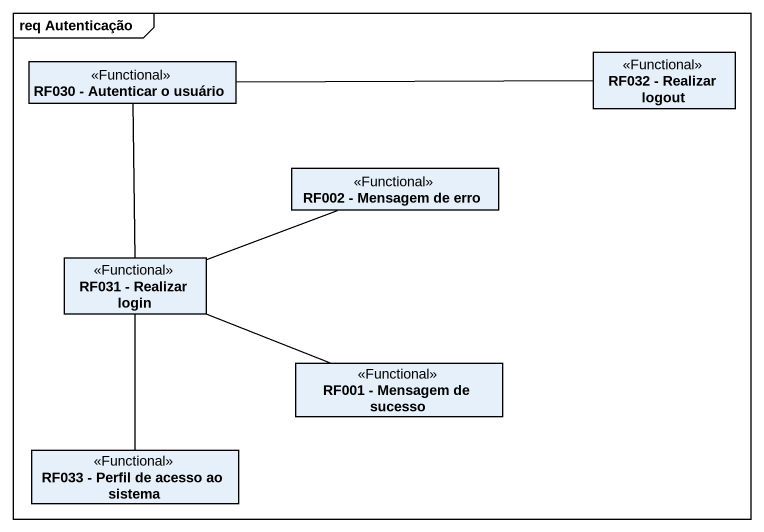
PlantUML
@startuml
mainframe req Autenticação
hide circle
hide empty members
class "RF032 - Realizar logout" as RF032_Realizar_logout <<Functional>>
class "RF030 - Autenticar o usuário" as RF030_Autenticar_o_usuário <<Functional>>
class "RF002 - Mensagem de erro" as RF002_Mensagem_de_erro <<Functional>>
class "RF031 - Realizar login" as RF031_Realizar_login <<Functional>>
class "RF001 - Mensagem de sucesso" as RF001_Mensagem_de_sucesso <<Functional>>
class "RF033 - Perfil de acesso ao sistema" as RF033_Perfil_de_acesso_ao <<Functional>>
RF032_Realizar_logout -left- RF030_Autenticar_o_usuário
RF030_Autenticar_o_usuário -- RF031_Realizar_login
RF031_Realizar_login -right- RF002_Mensagem_de_erro
RF031_Realizar_login -right- RF001_Mensagem_de_sucesso
RF033_Perfil_de_acesso_ao -up- RF031_Realizar_login
@enduml
